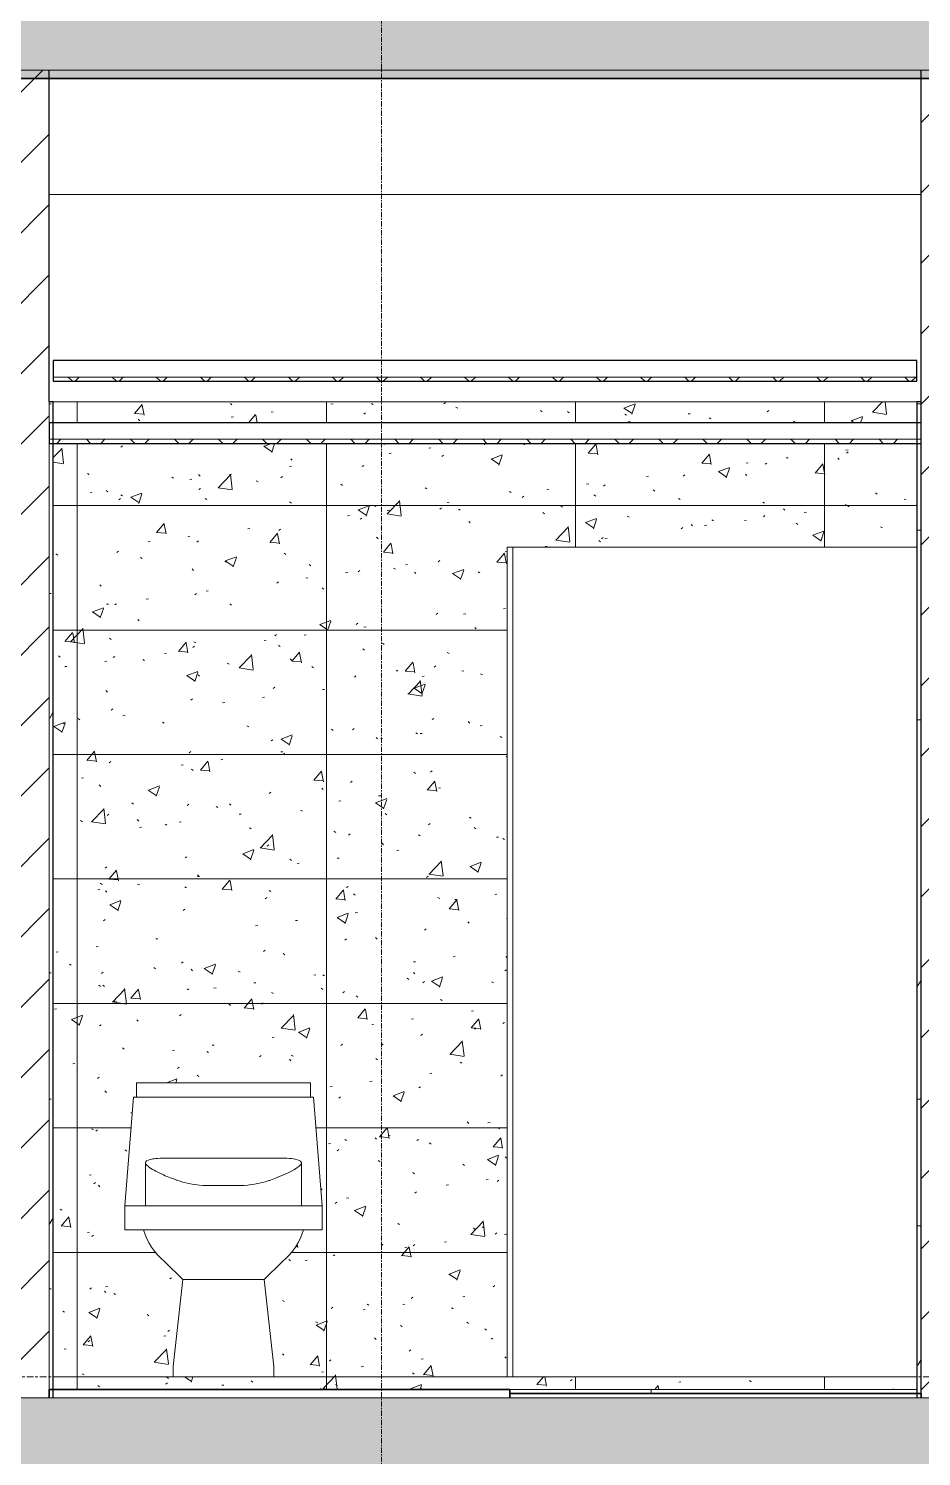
# Model space of a CAD drawing. Header units: millimetres. Extents: x 3451 to 201731, y -8641 to 35300.
# Drawn here: x 162741 to 164892, y 22408 to 25850 of the extents above; entities that cross this region are included whole.
import ezdxf

# ---------------------------------------------------------------- set-up
doc = ezdxf.new("R2010")
doc.units = ezdxf.units.MM
doc.linetypes.add('Centre', pattern=[31.75, 6.35, -4.7625, 15.875, -4.7625])
doc.linetypes.add('Grid Line', pattern=[22.225, 12.7, -3.175, 3.175, -3.175])
for name, color, linetype, lineweight in [('0-2', 50, 'Continuous', 5), ('A-CLNG-2', 250, 'Continuous', 25), ('A-CLNG-3', 7, 'Continuous', 9), ('A-CLNG-PATT-2', 9, 'Continuous', 9), ('A-DETL-GENF-1', 7, 'Continuous', 9), ('A-DETL-THIN', 151, 'Continuous', 9), ('A-FLOR-1', 10, 'Continuous', 35), ('A-FLOR-2', 7, 'Continuous', 9), ('A-FLOR-LEVL-2', 51, 'Centre', 9), ('A-FLOR-PATT-1', 7, 'Continuous', 9), ('A-GLAZ-CURT', 52, 'Continuous', 9), ('A-GLAZ-CURT-2', 7, 'Continuous', 9), ('A-GLAZ-CURT-3', 50, 'Continuous', 18), ('A-WALL-1', 113, 'Continuous', 25), ('A-WALL-2', 250, 'Continuous', 25), ('A-WALL-3', 7, 'Continuous', 9), ('A-WALL-PATT-2', 9, 'Continuous', 9), ('A-WALL-PATT-4', 111, 'Continuous', 9), ('I-WALL-1', 7, 'Continuous', 9), ('I-WALL-3', 250, 'Continuous', 25), ('P-SANR-FIXT', 6, 'Continuous', 9), ('P-SANR-FIXT-1', 7, 'Continuous', 9), ('S-BEAM-3', 7, 'Continuous', 9), ('S-GRID-1', 1, 'Grid Line', 9)]:
    doc.layers.add(name, color=color, linetype=linetype, lineweight=lineweight)
pattern_1 = [(0, (-51987.05, 14125), (609.6, 152.4), [50.292, -406.908, 50.292, -406.908, -2438.4]), (0, (-51987.05, 14125), (609.6, 152.4), [-914.4, 50.292, -864.108, 50.292, -406.908, -1066.8]), (0, (-51987.05, 14125), (609.6, 152.4), [-2286, 50.292, -254.508, 50.292, -711.708]), (120, (-51758.45, 14201.2), (-436.7823, 451.7291), [50.292, -406.908, 50.292, -2845.308]), (120, (-51758.45, 14201.2), (-436.7823, 451.7291), [-507.492, -406.908, 50.292, -864.108, -1524]), (120, (-51758.45, 14201.2), (-436.7823, 451.7291), [-1828.8, 50.292, -406.908, 50.292, -1016.508]), (120, (-51758.45, 14201.2), (-436.7823, 451.7291), [-2336.292, -254.508, 50.292, -711.708]), (240, (-51682.25, 14506), (-172.8177, -604.1291), [50.292, -406.908, 50.292, -406.908, -2438.4]), (240, (-51682.25, 14506), (-172.8177, -604.1291), [-914.4, 50.292, -864.108, 50.292, -406.908, -1066.8]), (240, (-51682.25, 14506), (-172.8177, -604.1291), [-2286, 50.292, -254.508, 50.292, -711.708])]
pattern_2 = [(45, (-51987.05, 14125), (-53.033, 53.033), []), (135, (-51987.05, 14125), (-53.033, -53.033), [])]

# ---------------------------------------------------------------- blocks, each defined once
blk = doc.blocks.new('NCV_TKTC_KET CAU_rvt-2-TKCS_MẶT CẮT D')
at = {"layer": 'A-FLOR-PATT-1'}
h = blk.add_hatch(color=256, dxfattribs=at)
h.paths.add_polyline_path([(-58634.9, 25730), (-56833.3, 25730), (-56833.3, 25750), (-58634.9, 25750)])
h.paths.add_polyline_path([(-66835.3, 25730), (-65032.3, 25730), (-65032.3, 25750), (-66835.3, 25750)])
h.paths.add_polyline_path([(-53357.9, 25730), (-51661.9, 25730), (-51661.9, 25750), (-53357.9, 25750), (-53357.9, 25730.4)])
h.paths.add_polyline_path([(-24866.9, 25730), (-24836.9, 25730), (-24836.9, 25750), (-28836.9, 25750), (-28836.9, 25730), (-25163.7, 25730)])
h.paths.add_polyline_path([(-37938.6, 25730), (-35537.4, 25730), (-35537.4, 25750), (-37938.6, 25750)])
at = {"layer": 'A-FLOR-1'}
blk.add_line((-37938.6, 25730), (-35537.4, 25730), dxfattribs=at)
at = {"layer": 'S-BEAM-3'}
blk.add_line((-35737.4, 25450), (-37836.9, 25450), dxfattribs=at)
blk = doc.blocks.new('TOILET - TOILET-348229-TKCS_MẶT CẮT D')
at = {"layer": 'P-SANR-FIXT-1'}
for p, q in [((-37627, 6234.1), (-37627, 6268.8)), ((-37627, 6268.8), (-37207.7, 6268.8)), ((-37207.7, 6268.8), (-37207.7, 6234.1)), ((-37655.2, 5972.7), (-37634.5, 6234.1)), ((-37634.5, 6234.1), (-37627, 6234.1)), ((-37207.7, 6234.1), (-37627, 6234.1)), ((-37207.7, 6234.1), (-37200.2, 6234.1)), ((-37200.2, 6234.1), (-37179.5, 5972.7)), ((-37605, 6077), (-37605, 5972.7)), ((-37569.8, 6087.1), (-37265, 6087.1)), ((-37229.7, 6076.9), (-37229.7, 5972.7)), ((-37367.6, 6021.3), (-37467.1, 6021.3)), ((-37655.2, 5914.4), (-37655.2, 5972.7)), ((-37179.8, 5972.7), (-37654.9, 5972.7)), ((-37179.5, 5972.7), (-37179.5, 5914.5)), ((-37610.1, 5914.4), (-37655.2, 5914.4)), ((-37225.4, 5914.5), (-37609.3, 5914.5)), ((-37179.5, 5914.5), (-37224.8, 5914.5)), ((-37515.2, 5794.9), (-37559.4, 5838.3)), ((-37275.3, 5838.3), (-37319.5, 5794.9)), ((-37538.7, 5585.4), (-37515.2, 5794.9)), ((-37319.5, 5794.9), (-37515.7, 5794.9)), ((-37319.5, 5794.9), (-37296, 5585.4)), ((-37538.7, 5560), (-37538.7, 5585.4)), ((-37296, 5585.4), (-37296, 5560)), ((-37296, 5560), (-37538.7, 5560))]:
    blk.add_line(p, q, dxfattribs=at)
for centre, radius, start, end in [((-37461, 5958.6), 155.4, 196.5104, 230.7351), ((-37370.1, 5956.1), 151.2, 308.8328, 344.0364)]:
    blk.add_arc(centre, radius, start, end, dxfattribs=at)
for centre, major_axis, ratio, start_param, end_param in [((-37263.7, 6010.9), (-341.3, 66.1), 0.113598, 5.986413, 6.503637), ((-37418.9, 6067.5), (-178.4, 14), 0.081746, 5.72712, 5.964421), ((-37659.1, 5989.9), (431.3, 89.7), 0.11045, 5.655538, 6.065987), ((-37416, 6069.2), (178.5, 12.5), 0.077773, 0.279332, 0.556765), ((-37571.4, 6013), (341.7, 63.9), 0.113393, 6.07097, 6.559963), ((-37397.2, 6047), (-160.7, 8), 0.209444, 0.601119, 0.636432), ((-37414.8, 6052), (-138.7, 1.6), 0.243173, 0.625419, 1.186931), ((-37419.8, 6049.2), (138.6, 3.4), 0.226927, 5.093064, 5.644973), ((-37437.5, 6046.8), (160.7, 8.2), 0.20869, 5.638258, 5.679654)]:
    blk.add_ellipse(centre, major_axis=major_axis, ratio=ratio, start_param=start_param, end_param=end_param, dxfattribs=at)
blk.add_open_spline([(-37530.7, 6034.6), (-37537.3, 6037), (-37549.6, 6041.7), (-37568.4, 6049.7), (-37585.7, 6058.3), (-37594.7, 6064), (-37598.2, 6066.7)], degree=3, knots=[0, 0, 0, 0, 0.2, 0.4, 0.7, 1, 1, 1, 1], dxfattribs=at)
blk = doc.blocks.new('System Panel - Glazed-V384-TKCS_MẶT CẮT D')
at = {"layer": 'A-GLAZ-CURT-2'}
for p, q in [((-35746.9, 24600), (-36385.3, 24600)), ((-36385.3, 22600), (-35746.9, 22600))]:
    blk.add_line(p, q, dxfattribs=at)
blk = doc.blocks.new('System Panel - Glazed-V385-TKCS_MẶT CẮT D')
at = {"layer": 'A-GLAZ-CURT-2'}
for p, q in [((-36383.8, 24600), (-36720.3, 24600)), ((-36720.3, 22600), (-36383.8, 22600))]:
    blk.add_line(p, q, dxfattribs=at)
at = {"layer": 'A-GLAZ-CURT-3'}
for p, q in [((-36734.4, 24600), (-36734.4, 22600)), ((-36720.3, 24600), (-36734.4, 24600)), ((-36720.3, 22600), (-36720.3, 24600)), ((-36734.4, 22600), (-36720.3, 22600))]:
    blk.add_line(p, q, dxfattribs=at)
blk = doc.blocks.new('NCV_TKTC_TANG 6 - 8_rvt-4-TKCS_MẶT CẮT D')
at = {"layer": 'A-CLNG-PATT-2'}
h = blk.add_hatch(dxfattribs=at)
h.set_pattern_fill('FP_39', color=256, style=0, pattern_type=2)
h.set_pattern_definition(pattern_2)
h.paths.add_polyline_path([(-36265.9, 25000), (-35746.9, 25000), (-35746.9, 25010), (-37827.4, 25010), (-37827.4, 25000), (-37572.1, 25000)])
h = blk.add_hatch(dxfattribs=at)
h.set_pattern_fill('FP_39', color=256, style=0, pattern_type=2)
h.set_pattern_definition(pattern_2)
h.paths.add_polyline_path([(-37836.9, 24850), (-35736.9, 24850), (-35736.9, 24860), (-37836.9, 24860)])
at = {"layer": 'A-WALL-PATT-2'}
h = blk.add_hatch(dxfattribs=at)
h.set_pattern_fill('FP_32', color=256, style=0, pattern_type=2)
h.set_pattern_definition([(45, (-51987.05, 14125), (-84.8528, 84.8528), [])])
h.paths.add_polyline_path([(-37936.9, 22550), (-37836.9, 22550), (-37836.9, 25750), (-37936.9, 25750), (-37936.9, 22700)])
h = blk.add_hatch(dxfattribs=at)
h.set_pattern_fill('FP_33', color=256, style=0, pattern_type=2)
h.set_pattern_definition(pattern_1)
h.paths.add_polyline_path([(-37836.9, 22550), (-37827.4, 22550), (-37827.4, 24950), (-37836.9, 24950), (-37836.9, 22794.2)])
h = blk.add_hatch(dxfattribs=at)
h.set_pattern_fill('FP_37', color=256, style=0, pattern_type=2)
h.set_pattern_definition([(50, (-51987.05, 14125), (273.276, -23.909), [28.575, -314.325]), (355, (-51987.05, 14125), (-52.8646, 286.585), [22.86, -251.46]), (100.451, (-51964.28, 14123), (220.414, 262.6745), [24.285, -267.135]), (46.184, (-51987.05, 14201.2), (406.6187, -63.0646), [42.863, -471.488]), (96.636, (-51953.17, 14195.94), (356.104, 371.141), [36.428, -400.703]), (351.184, (-51987.05, 14201.2), (356.1075, 371.138), [34.29, -377.19]), (21, (-51948.95, 14182.15), (227.4212, -153.3982), [28.575, -314.325]), (326, (-51948.95, 14182.15), (92.7027, 276.282), [22.86, -251.46]), (71.451, (-51930, 14169.37), (320.1254, 122.8816), [24.285, -267.135]), (37.5, (-51987.05, 14125), (4.6325, 126.8326), [5.029, -243.383, 5.029, -250.241, -252.413]), (37.5, (-51987.05, 14125), (4.6325, 126.8326), [-503.682, 5.029, -247.383]), (7.5, (-51987.05, 14125), (100.2292, 150.2711), [5.029, -140.513, 5.029, -237.668, -96.203]), (7.5, (-51987.05, 14125), (100.2292, 150.2711), [-388.239, 5.029, -91.173]), (327.5, (-52072.01, 14125), (203.38684, -8.5935), [5.029, -90.221, 5.029, -292.151, -394.335]), (327.5, (-52072.01, 14125), (203.38684, -8.5935), [-392.43, 5.029, -389.306]), (317.5, (-52110.11, 14125), (222.1944, 38.1398), [5.029, -118.796, 5.029, -192.329, -280.035]), (317.5, (-52110.11, 14125), (222.1944, 38.1398), [-321.183, 5.029, -275.006])])
h.paths.add_polyline_path([(-37827.4, 22570), (-35746.9, 22570), (-35746.9, 22600), (-36734.4, 22600), (-36734.4, 24600), (-35746.9, 24600), (-35746.9, 24850), (-37827.4, 24850), (-37827.4, 22600)])
h.paths.add_polyline_path([(-37515.2, 22600), (-37538.7, 22600), (-37538.7, 22625.4), (-37515.2, 22835), (-37581.3, 22900.1), (-37598.4, 22925.8), (-37610.1, 22954.4), (-37655.2, 22954.4), (-37655.2, 23012.7), (-37634.5, 23274.1), (-37627, 23274.1), (-37627, 23308.8), (-37207.7, 23308.8), (-37207.7, 23274.1), (-37200.2, 23273.5), (-37179.5, 23012.7), (-37179.5, 22954.5), (-37224.8, 22954.4), (-37236.2, 22925.8), (-37253.3, 22900), (-37319.5, 22835), (-37296, 22625.4), (-37296, 22600)])
h.paths.add_polyline_path([(-36383.8, 24900), (-35746.9, 24900), (-35746.9, 24950), (-37827.4, 24950), (-37827.4, 24900), (-36387.4, 24900)])
h = blk.add_hatch(dxfattribs=at)
h.set_pattern_fill('FP_63', color=256, style=0, pattern_type=2)
h.set_pattern_definition([(0, (-35741.94, 22600), (0, 300), []), (90, (-35741.94, 22600), (-600, 4e-14), [])])
h.paths.add_polyline_path([(-37827.4, 22570), (-35746.9, 22570), (-35746.9, 22600), (-36734.4, 22600), (-36734.4, 24600), (-35746.9, 24600), (-35746.9, 24850), (-37827.4, 24850), (-37827.4, 22600)])
h.paths.add_polyline_path([(-37515.2, 22600), (-37538.7, 22600), (-37538.7, 22625.4), (-37515.2, 22835), (-37581.3, 22900.1), (-37598.4, 22925.8), (-37610.1, 22954.4), (-37655.2, 22954.4), (-37655.2, 23012.7), (-37634.5, 23274.1), (-37627, 23274.1), (-37627, 23308.8), (-37207.7, 23308.8), (-37207.7, 23274.1), (-37200.2, 23273.5), (-37179.5, 23012.7), (-37179.5, 22954.5), (-37224.8, 22954.4), (-37236.2, 22925.8), (-37253.3, 22900), (-37319.5, 22835), (-37296, 22625.4), (-37296, 22600)])
h.paths.add_polyline_path([(-36383.8, 24900), (-35746.9, 24900), (-35746.9, 24950), (-37827.4, 24950), (-37827.4, 24900), (-36387.4, 24900)])
h = blk.add_hatch(dxfattribs=at)
h.set_pattern_fill('FP_33', color=256, style=0, pattern_type=2)
h.set_pattern_definition(pattern_1)
h.paths.add_polyline_path([(-35746.9, 22550), (-35736.9, 22550), (-35736.9, 24950), (-35746.9, 24950), (-35746.9, 22794.2)])
at = {"layer": 'A-CLNG-2'}
for p, q in [((-35746.9, 25050), (-37827.4, 25050)), ((-37827.4, 25050), (-37827.4, 25000)), ((-35746.9, 25000), (-35746.9, 25050)), ((-37827.4, 25000), (-35746.9, 25000)), ((-35736.9, 24900), (-37836.9, 24900)), ((-37836.9, 24900), (-37836.9, 24850)), ((-35736.9, 24850), (-35736.9, 24900)), ((-37836.9, 24850), (-35736.9, 24850))]:
    blk.add_line(p, q, dxfattribs=at)
at = {"layer": 'A-CLNG-3'}
for p, q in [((-35746.9, 25010), (-37827.4, 25010)), ((-35736.9, 24860), (-37836.9, 24860))]:
    blk.add_line(p, q, dxfattribs=at)
at = {"layer": 'A-FLOR-1'}
for p, q in [((-36727.4, 22570), (-37836.9, 22570)), ((-37836.9, 22570), (-37836.9, 22550)), ((-36727.4, 22550), (-36727.4, 22570)), ((-35736.9, 22560), (-36727.4, 22560)), ((-36727.4, 22560), (-36727.4, 22550)), ((-35736.9, 22550), (-35736.9, 22560))]:
    blk.add_line(p, q, dxfattribs=at)
at = {"layer": 'A-FLOR-2'}
for p, q in [((-36727.4, 22570), (-36387.4, 22570)), ((-36387.4, 22570), (-36387.4, 22560)), ((-36387.4, 22570), (-35746.9, 22570))]:
    blk.add_line(p, q, dxfattribs=at)
at = {"layer": 'A-WALL-2'}
blk.add_line((-37836.9, 24950), (-37836.9, 25750), dxfattribs=at)
at = {"layer": 'A-WALL-3'}
for p, q in [((-37836.9, 22550), (-37836.9, 24950)), ((-37836.9, 24950), (-37836.9, 22550))]:
    blk.add_line(p, q, dxfattribs=at)
at = {"layer": 'I-WALL-1'}
blk.add_line((-35746.9, 24950), (-37827.4, 24950), dxfattribs=at)
at = {"layer": 'I-WALL-3'}
for p, q in [((-37827.4, 24950), (-37836.9, 24950)), ((-37827.4, 22550), (-37827.4, 24950)), ((-35736.9, 24950), (-35746.9, 24950)), ((-35746.9, 24950), (-35746.9, 22550)), ((-35736.9, 22550), (-35736.9, 24950))]:
    blk.add_line(p, q, dxfattribs=at)
at = {"layer": 'A-GLAZ-CURT'}
for name in ['System Panel - Glazed-V385-TKCS_MẶT CẮT D', 'System Panel - Glazed-V384-TKCS_MẶT CẮT D']:
    blk.add_blockref(name, (0, 0), dxfattribs=at)
at = {"layer": 'P-SANR-FIXT'}
blk.add_blockref('TOILET - TOILET-348229-TKCS_MẶT CẮT D', (0, 17040), dxfattribs=at)

msp = doc.modelspace()

# ---------------------------------------------------------------- hatches: boundary and pattern name
at = {"layer": 'A-DETL-GENF-1'}
h = msp.add_hatch(color=256, dxfattribs=at)
h.paths.add_polyline_path([(160443.5, 25350), (160692.2, 25350), (160692.2, 25750), (167092.5, 25750), (167092.5, 25500), (167692.5, 25500), (167692.5, 25750), (171492.9, 25750), (171492.9, 25550), (171692.9, 25550), (171692.9, 25750), (175790.9, 25750), (175790.9, 25350), (176090.9, 25350), (176090.9, 25950), (151265.9, 25948.3), (151265.9, 25550), (151465.9, 25550), (151465.9, 25750), (154892.5, 25750), (154892.5, 25550), (155092.5, 25550), (155092.5, 25750), (156090.8, 25750), (156090.8, 25350), (156392.5, 25350), (156392.5, 25750), (160390.5, 25750), (160390.5, 25350)])
h.paths.add_polyline_path([(130894.7, 25350), (130894.7, 25750), (135595.5, 25750), (135595.5, 25550), (135794.6, 25550), (135794.6, 25750), (138744.6, 25750), (138744.6, 25350), (139044.6, 25350), (139044.6, 25750), (143794.6, 25750), (143794.6, 25550), (143994.6, 25550), (143994.6, 25750), (146969.9, 25750), (146969.9, 25350), (147269.9, 25350), (147269.9, 25750), (148965.9, 25750), (148965.9, 25550), (149165.9, 25551.3), (149165.9, 25950), (128994.6, 25950), (128994.6, 25550), (129194.6, 25550), (129194.6, 25750), (130594.7, 25750), (130594.7, 25350)])
h.paths.add_polyline_path([(122694.6, 25350), (122694.6, 25950), (122392.5, 25950), (122392.5, 25350)])
h.paths.add_polyline_path([(126628.8, 25550), (126828.8, 25550), (126828.8, 25750), (128244.5, 25750), (128244.5, 25550), (128444.5, 25550), (128443, 25950), (126628.8, 25950)])
h = msp.add_hatch(color=256, dxfattribs=at)
h.paths.add_polyline_path([(160692.2, 21950), (160692.2, 22350), (167092.5, 22350), (167092.5, 22100), (167692.5, 22100), (167692.5, 22350), (171492.9, 22350), (171492.9, 22150), (171692.9, 22150), (171692.9, 22350), (175790.9, 22350), (175790.9, 21950), (176090.9, 21950), (176090.9, 22550), (151265.9, 22550), (151265.9, 22150), (151467.6, 22150), (151467.6, 22350), (154892.5, 22350), (154892.5, 22150), (155092.5, 22150), (155092.5, 22350), (156090.8, 22350), (156090.8, 21950), (156392.5, 21950), (156392.5, 22350), (160390.5, 22350), (160390.5, 21950), (160443.5, 21950)])
h.paths.add_polyline_path([(122694.6, 21950), (122694.6, 22550), (122392.5, 22550), (122392.5, 21950)])
h.paths.add_polyline_path([(138892.2, 21950), (139044.6, 21950), (139044.6, 22350), (143794.6, 22350), (143794.6, 22150), (143994.6, 22150), (143994.6, 22350), (146969.9, 22350), (146969.9, 21950), (147269.9, 21950), (147269.9, 22350), (148965.9, 22350), (148965.9, 22150), (149165.9, 22151.3), (149165.9, 22550), (128994.6, 22550), (128994.6, 22150), (129194.6, 22150), (129194.6, 22350), (130594.7, 22350), (130594.7, 21950), (130894.7, 21950), (130894.7, 22350), (135595.5, 22350), (135595.5, 22150), (135794.6, 22150), (135794.6, 22350), (138744.6, 22350), (138744.6, 21950)])
h.paths.add_polyline_path([(126628.8, 22150), (126828.8, 22150), (126828.8, 22350), (128244.5, 22350), (128244.5, 22150), (128444.5, 22150), (128443, 22550), (126628.8, 22550)])
at = {"layer": 'A-WALL-PATT-4'}
h = msp.add_hatch(dxfattribs=at)
h.set_pattern_fill('FP_32', color=256, style=0, pattern_type=2)
h.set_pattern_definition([(45, (148640.78, 14125), (-84.8528, 84.8528), [])])
h.paths.add_polyline_path([(165090.5, 22550), (165090.5, 25750), (164890.5, 25750), (164890.5, 22550), (165015, 22550)])

# ---------------------------------------------------------------- linework, layer by layer
at = {"layer": 'A-DETL-THIN'}
for p, q in [((160692.2, 25750), (167092.5, 25750)), ((176090.9, 22550), (152037.7, 22550))]:
    msp.add_line(p, q, dxfattribs=at)
at = {"layer": 'A-FLOR-LEVL-2'}
msp.add_line((106972.4, 22600), (198239.7, 22600), dxfattribs=at)
at = {"layer": 'A-WALL-1'}
msp.add_line((164890.5, 25750), (164890.5, 22550), dxfattribs=at)
at = {"layer": 'S-GRID-1'}
msp.add_line((163590.9, -3541.4), (163590.9, 30542.5), dxfattribs=at)

# ---------------------------------------------------------------- block references
at = {"layer": '0-2'}
for name in ['NCV_TKTC_KET CAU_rvt-2-TKCS_MẶT CẮT D', 'NCV_TKTC_TANG 6 - 8_rvt-4-TKCS_MẶT CẮT D']:
    msp.add_blockref(name, (200627.8, 0), dxfattribs=at)

doc.saveas('drawing.dxf')
